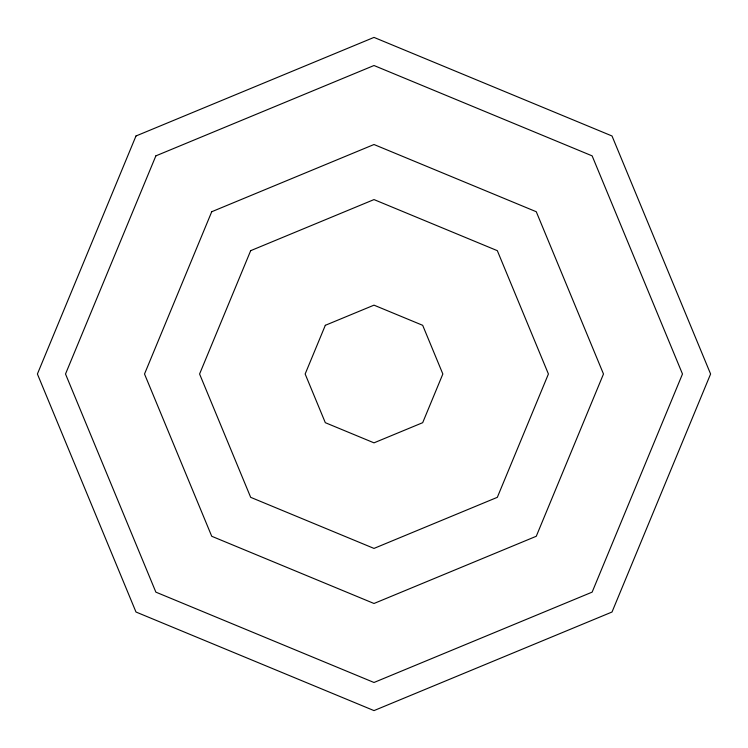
<?xml version="1.0" encoding="UTF-8"?>
<svg xmlns="http://www.w3.org/2000/svg" width="748" height="748" viewBox="0 0 748 748"><rect width="100%" height="100%" fill="white"/><g stroke="black" fill="none" stroke-linecap="round" stroke-linejoin="round"><path stroke-width="1.12" d="M135.986 135.986L37.4 374L135.986 612.014L374 710.6L612.014 612.014L710.6 374L612.014 135.986L374 37.4L135.986 135.986M155.864 155.864L65.515 374L155.864 592.135L374 682.485L592.135 592.135L682.485 374L592.135 155.864L374 65.515L155.864 155.864M211.731 211.731L144.514 374L211.731 536.269L374 603.486L536.269 536.269L603.486 374L536.269 211.731L374 144.514L211.731 211.731M250.674 250.674L199.585 374L250.674 497.327L374 548.415L497.327 497.327L548.415 374L497.327 250.674L374 199.585L250.674 250.674M325.315 325.315L305.156 374L325.315 422.685L374 442.844L422.685 422.685L442.844 374L422.685 325.315L374 305.156L325.315 325.315"/></g></svg>
